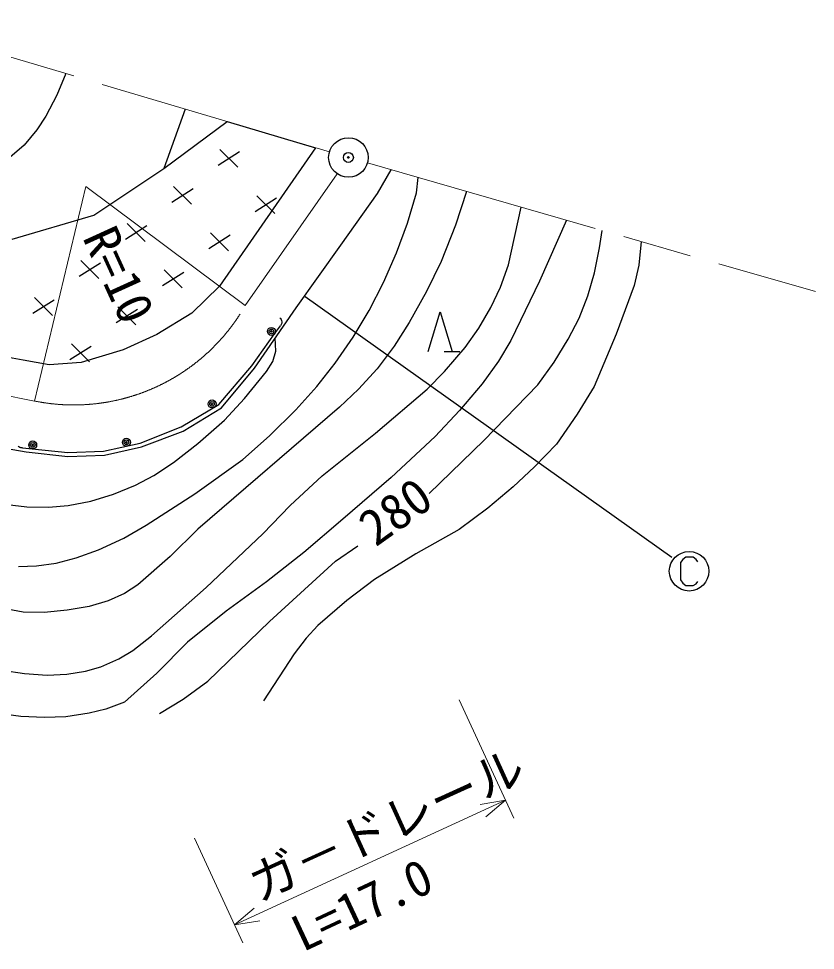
# Model space of a CAD drawing. Units: millimetres, scale not verified. Extents: x 40000 to 680000, y 20000 to 380000.
# Drawn here: x 242258 to 282587, y 244792 to 291943 of the extents above; entities that cross this region are included whole.
import ezdxf
from ezdxf.enums import TextEntityAlignment as Align

# ---------------------------------------------------------------- set-up
doc = ezdxf.new("R2010")
doc.units = ezdxf.units.MM
doc.header["$LTSCALE"] = 1000
doc.header["$PDMODE"] = 32
doc.header["$PDSIZE"] = 500
doc.linetypes.add('CHAIN', pattern=[18.5, 12, -1.5, 3.5, -1.5])
for name, color, linetype, lineweight in [('M-BGD', 7, 'Continuous', 25), ('M-BGD-EXST', 7, 'Continuous', 25), ('M-BMK', 2, 'CHAIN', 13), ('M-BMK-SRVR', 3, 'Continuous', 25), ('M-STR-HTXT', 7, 'Continuous', 13)]:
    doc.layers.add(name, color=color, linetype=linetype, lineweight=lineweight)
doc.layers.add('M-OTRS', color=6, linetype='Continuous')
doc.styles.add('ＭＳ ゴシック', font='')
doc.styles.get('ＭＳ ゴシック').set_extended_font_data('MS Gothic')

msp = doc.modelspace()

# ---------------------------------------------------------------- linework, layer by layer
at = {"layer": 'M-BGD'}
for p, q in [((250691, 287367), (249614, 284365)), ((249614, 284365), (252808, 286739)), ((252808, 286739), (257288, 285411)), ((257288, 285411), (252429, 278405)), ((253349, 284421), (252443, 285327)), ((252354, 284532), (253438, 285216)), ((246070, 281991), (249614, 284365)), ((260417, 283086), (261110, 284297)), ((251003, 282546), (250097, 283453)), ((250009, 282657), (251092, 283342)), ((255224, 282075), (254318, 282982)), ((258565, 280471), (260417, 283086)), ((254229, 282186), (255313, 282871)), ((241923, 280785), (246070, 281991)), ((248658, 280671), (247752, 281578)), ((247663, 280782), (248746, 281467)), ((252878, 280200), (251972, 281107)), ((251883, 280311), (252967, 280996)), ((256299, 277314), (258565, 280471)), ((246312, 278796), (245406, 279703)), ((245317, 278907), (246401, 279592)), ((250532, 278325), (249626, 279232)), ((249538, 278436), (250621, 279121)), ((252429, 278405), (251019, 277037)), ((243966, 276922), (243060, 277829)), ((242971, 277033), (244055, 277718)), ((248187, 276451), (247281, 277358)), ((254192, 274253), (256299, 277314)), ((247192, 276562), (248275, 277247)), ((251019, 277037), (249248, 275951)), ((255479, 276795), (255511, 276772)), ((262994, 275097), (263595, 277098)), ((263595, 277098), (264195, 275096)), ((255217, 275998), (255508, 276405)), ((255554, 276470), (255508, 276405)), ((255511, 276772), (255548, 276721)), ((255548, 276721), (255572, 276667)), ((255579, 276539), (255554, 276470)), ((255572, 276667), (255583, 276597)), ((255583, 276597), (255579, 276539)), ((249248, 275951), (247556, 275187)), ((254063, 274381), (255217, 275998)), ((242484, 274666), (238016, 275474)), ((244846, 274687), (245930, 275372)), ((245841, 274576), (244935, 275483)), ((247556, 275187), (245422, 274544)), ((263794, 275096), (264595, 275096)), ((243812, 274424), (242484, 274666)), ((245422, 274544), (243812, 274424)), ((252388, 272414), (254063, 274381)), ((252532, 272244), (254192, 274253)), ((250485, 271291), (252388, 272414)), ((250586, 271065), (252532, 272244)), ((236101, 271199), (242640, 270016)), ((248418, 270453), (250485, 271291)), ((248480, 270268), (250586, 271065)), ((242266, 270280), (242230, 270314)), ((242323, 270244), (242266, 270280)), ((242372, 270229), (242323, 270244)), ((242452, 270221), (242372, 270229)), ((242452, 270221), (242950, 270171)), ((246560, 270050), (248418, 270453)), ((246598, 269854), (248480, 270268)), ((242640, 270016), (244748, 269791)), ((242950, 270171), (244747, 269991)), ((244747, 269991), (246560, 270050)), ((244748, 269791), (246598, 269854))]:
    msp.add_line(p, q, dxfattribs=at)
for points in [[(244649, 289159), (244187, 288064), (243629, 287001), (243175, 286311), (242530, 285543), (241816, 284919), (240954, 284328), (240255, 283936), (239420, 283616), (238361, 283381), (237167, 283234), (235310, 283144), (233107, 283151), (228887, 283390), (224517, 283524), (220245, 283143), (215792, 282872), (206253, 282696), (204102, 282656)], [(242249, 264217), (243167, 264248), (244158, 264394), (245172, 264655), (246304, 265065), (247577, 265656), (248717, 266303), (251175, 267903), (253606, 269628), (254954, 270823), (256281, 272145), (257355, 273333), (258283, 274507), (259191, 275827), (259997, 277173), (260735, 278595), (261389, 280096), (261950, 281597), (262397, 283134), (262479, 283904)], [(264928, 283200), (264365, 281488), (263639, 279651), (262902, 278135), (262020, 276564), (261263, 275373), (260403, 274222), (259459, 273186), (258499, 272281), (251335, 266102), (249922, 264721), (248288, 263286), (247609, 262858), (246791, 262480), (245830, 262198), (244715, 262000), (243549, 261893), (242480, 261914), (240859, 262208)], [(241423, 258973), (242555, 258797), (243702, 258721), (244704, 258764), (245639, 258914), (246411, 259138), (247332, 259537), (248043, 259970), (248989, 260708), (251753, 263163), (254624, 265865), (256008, 267300), (257618, 268803), (260316, 270959), (262939, 273184), (263822, 274083), (264857, 275307), (265553, 276287), (266161, 277325), (266644, 278356), (267049, 279488), (267700, 282404)], [(269991, 281745), (268615, 278649), (267173, 275650), (266545, 274608), (265723, 273470), (264580, 272109), (263341, 270801), (261109, 268730), (258674, 266614), (256695, 264923), (254803, 263435), (252768, 261958), (250802, 260396), (249259, 258827), (247615, 257354), (246668, 256998), (245828, 256792), (244640, 256616), (243568, 256572), (242366, 256628), (240992, 256812)], [(263042, 267911), (265812, 270589), (268543, 273418), (269365, 274553), (270082, 275721), (270629, 276793), (271076, 277908), (271410, 279084), (271654, 280337), (271789, 281229)], [(273773, 280659), (273645, 279460), (273420, 278433), (272496, 275969), (271384, 273330), (270538, 271926), (269481, 270416), (268377, 269255), (267285, 268252), (266004, 267169), (264559, 266092), (262371, 264864), (260266, 263564), (258870, 262496), (257395, 261224), (256809, 260594), (256211, 259792), (254652, 257417)], [(229687, 270152), (232757, 269621), (236089, 268931), (238803, 268112), (241679, 267362), (242672, 267234), (243764, 267213), (244763, 267307), (245910, 267531), (247067, 267877), (248180, 268335), (249102, 268824), (250104, 269487), (251331, 270437), (252681, 271629), (253693, 272712), (254806, 274079), (255131, 274591), (255274, 275108), (255250, 275790)], [(249385, 256773), (250582, 257509), (251827, 258416), (254961, 261428), (258305, 264494), (259420, 265267)]]:
    msp.add_lwpolyline(points, dxfattribs=at)
for centre, major_axis in [((255054, 276114), (200, 0)), ((255054, 276114), (120, 0)), ((255054, 276114), (40, 0)), ((252051, 272447), (200, 0)), ((252051, 272447), (120, 0)), ((252051, 272447), (40, 0)), ((247713, 270505), (200, 0)), ((242970, 270371), (200, 0)), ((242970, 270371), (120, 0)), ((242970, 270371), (40, 0)), ((247713, 270505), (120, 0)), ((247713, 270505), (40, 0))]:
    msp.add_ellipse(centre, major_axis=major_axis, ratio=0.999998, dxfattribs=at)
at = {"layer": 'M-BGD-EXST'}
for p, q in [((275325, 264676), (256770, 277857)), ((275874, 264578), (275754, 264418)), ((276034, 264698), (275874, 264578)), ((276394, 264698), (276034, 264698)), ((276554, 264577), (276394, 264698)), ((276634, 264457), (276554, 264577)), ((275754, 264418), (275753, 263537)), ((275753, 263537), (275873, 263377)), ((275873, 263377), (276033, 263256)), ((276033, 263256), (276394, 263256)), ((276394, 263256), (276554, 263336)), ((276554, 263336), (276634, 263456))]:
    msp.add_line(p, q, dxfattribs=at)
msp.add_ellipse((276194, 263977), major_axis=(1001, 0), ratio=0.999998, dxfattribs=at)
at = {"layer": 'M-BMK'}
for p, q in [((257990, 285202), (235261, 291943)), ((259912, 284641), (282587, 278126)), ((253731, 277425), (258378, 284096)), ((234968, 274185), (243068, 272590))]:
    msp.add_line(p, q, dxfattribs=at)
msp.add_ellipse((245046, 282402), major_axis=(-6491, 7619), ratio=0.999998, start_param=2.236975, end_param=3.486419, dxfattribs=at)
at = {"layer": 'M-BMK-SRVR'}
for major_axis in [(1001, 0), (40, 0)]:
    msp.add_ellipse((258950, 284918), major_axis=major_axis, ratio=0.999998, dxfattribs=at)
at = {"layer": 'M-OTRS'}
msp.add_point((258950, 284918), dxfattribs=at)
at = {"layer": 'M-STR-HTXT'}
for p, q in [((243068, 272590), (245652, 283447)), ((245652, 283447), (253731, 277425)), ((267316, 251475), (264561, 257468)), ((253186, 246080), (266898, 252385)), ((265615, 252180), (266898, 252385)), ((266898, 252385), (265908, 251544)), ((251168, 250469), (253604, 245171)), ((253186, 246080), (254176, 246921)), ((254469, 246285), (253186, 246080))]:
    msp.add_line(p, q, dxfattribs=at)

# ---------------------------------------------------------------- texts
at = {"layer": 'M-BGD', "style": 'ＭＳ ゴシック'}
msp.add_text('280', height=1833, rotation=35.372, dxfattribs=at).set_placement((260646, 264733), align=Align.BOTTOM_LEFT)
at = {"layer": 'M-STR-HTXT', "style": 'ＭＳ ゴシック'}
for s, rotation, p in [('R=10', 294.472, (244967, 280645)), ('ガ－ドレール', 24.472, (254647, 246724)), ('L=17.0', 25.072, (256865, 244189))]:
    msp.add_text(s, height=1833, rotation=rotation, dxfattribs=at).set_placement(p, align=Align.BOTTOM_LEFT)

doc.saveas('drawing.dxf')
